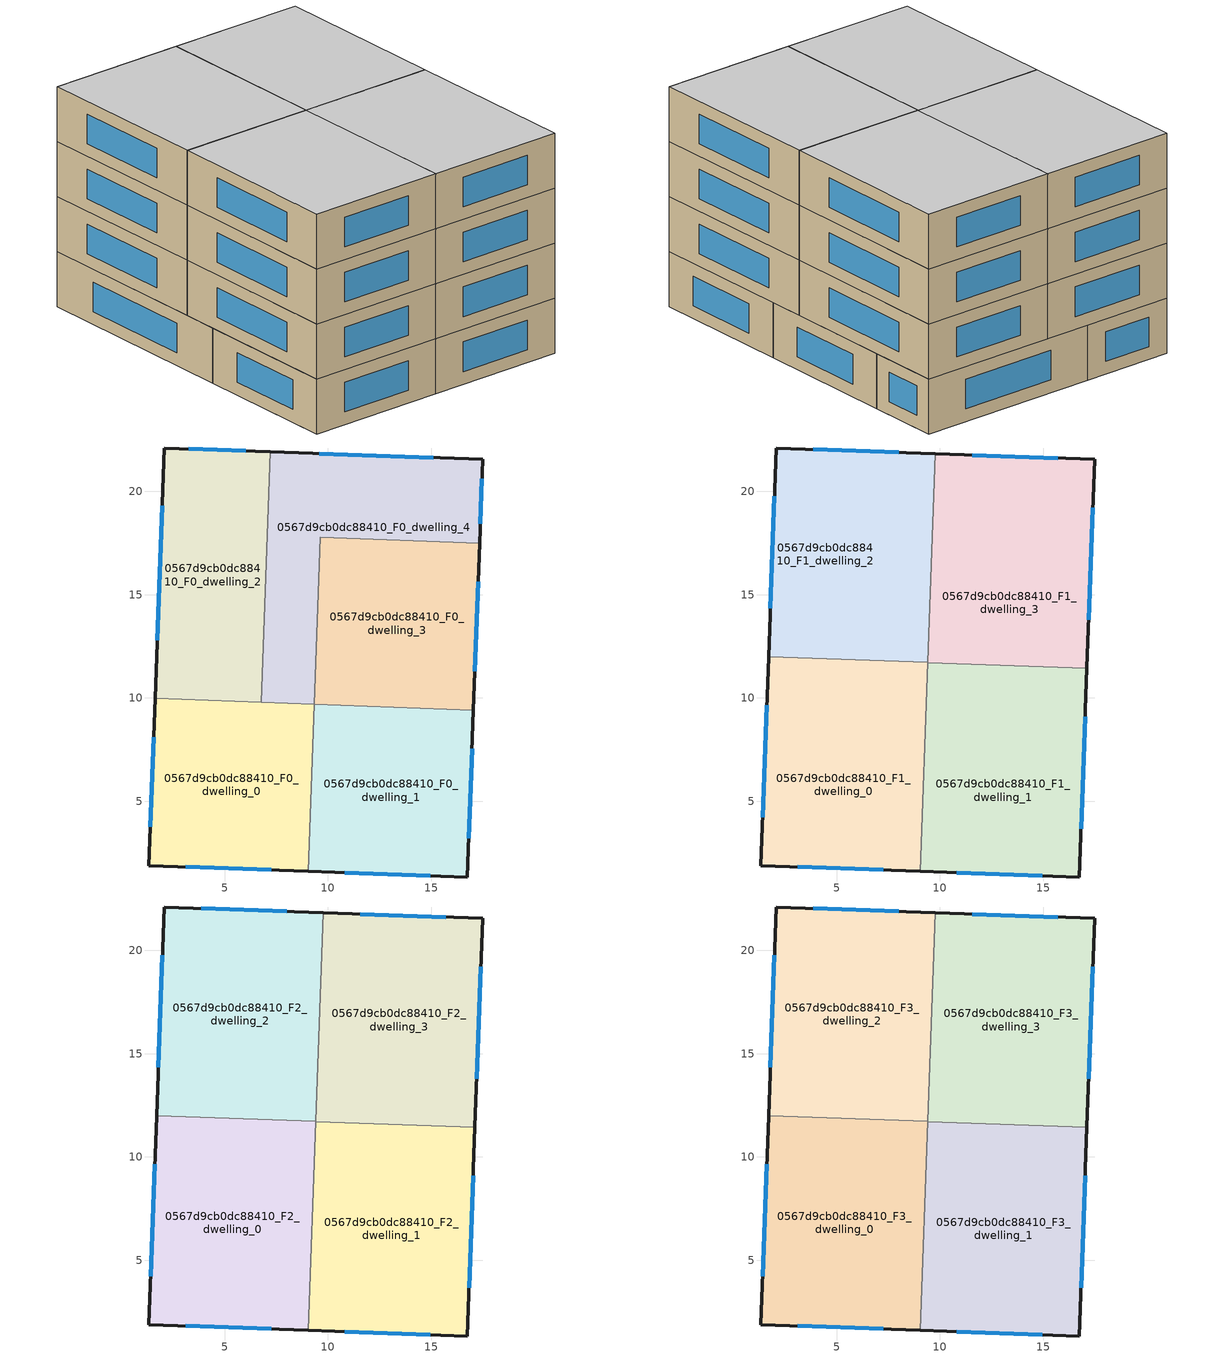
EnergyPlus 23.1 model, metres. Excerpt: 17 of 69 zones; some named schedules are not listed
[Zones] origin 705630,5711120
0567d9cb0dc88410_F0_dwelling_0
 floor ground (EU_floor_Construction): 9.33,9.7 9.04,1.61 1.33,1.89 1.63,9.98 z0
 wall outside (EU_wall_Construction): 1.63,9.98 1.33,1.89 9.04,1.61 z0:3
 wall to 0567d9cb0dc88410_F0_dwelling_1 (EU_wall_Construction): 9.04,1.61 9.33,9.7 z0:3
 wall to 0567d9cb0dc88410_F0_dwelling_2 (EU_wall_Construction): 6.77,9.79 1.63,9.98 z0:3
 wall to 0567d9cb0dc88410_F0_dwelling_4 (EU_wall_Construction): 9.34,9.7 6.77,9.79 z0:3
 window (EU_Window_Construction): 3.12,1.82 7.26,1.67 / 1.56,8.1 1.4,3.76 z0.69:2.31
0567d9cb0dc88410_F0_dwelling_1
 floor ground (EU_floor_Construction): 17.05,9.42 16.75,1.33 9.04,1.61 9.33,9.7 z0
 wall outside (EU_wall_Construction): 9.04,1.61 16.75,1.33 17.05,9.42 z0:3
 wall to 0567d9cb0dc88410_F0_dwelling_3 (EU_wall_Construction): 17.05,9.42 9.34,9.7 z0:3
 window (EU_Window_Construction): 10.82,1.54 14.97,1.39 / 16.82,3.2 16.98,7.54 z0.69:2.31
0567d9cb0dc88410_F0_dwelling_2
 floor ground (EU_floor_Construction): 7.21,21.92 6.77,9.79 1.63,9.98 2.07,22.11 z0
 wall outside (EU_wall_Construction): 7.21,21.92 2.07,22.11 1.63,9.98 z0:3
 wall to 0567d9cb0dc88410_F0_dwelling_4 (EU_wall_Construction): 6.77,9.79 7.21,21.92 z0:3
 window (EU_Window_Construction): 6.02,21.96 3.26,22.06 / 1.97,19.3 1.73,12.78 z0.69:2.31
0567d9cb0dc88410_F0_dwelling_3
 floor ground (EU_floor_Construction): 17.34,17.5 17.05,9.42 9.34,9.7 9.63,17.78 z0
 wall outside (EU_wall_Construction): 17.05,9.42 17.34,17.5 z0:3
 wall to 0567d9cb0dc88410_F0_dwelling_4 (EU_wall_Construction): 17.34,17.5 9.63,17.78 9.34,9.7 z0:3
 window (EU_Window_Construction): 17.12,11.29 17.27,15.63 z0.69:2.31
0567d9cb0dc88410_F0_dwelling_4
 floor ground (EU_floor_Construction): 17.49,21.55 17.34,17.5 9.63,17.78 9.34,9.7 6.77,9.79 7.21,21.92 z0
 wall outside (EU_wall_Construction): 17.34,17.5 17.49,21.55 7.21,21.92 z0:3
 window (EU_Window_Construction): 15.11,21.64 9.59,21.84 / 17.38,18.44 17.45,20.61 z0.69:2.31
0567d9cb0dc88410_F1_dwelling_0
 floor to 0567d9cb0dc88410_F0_dwelling_0 (EU_floor_Construction): 9.33,9.7 9.04,1.61 1.33,1.89 1.63,9.98 z3
 floor to 0567d9cb0dc88410_F0_dwelling_2 (EU_floor_Construction): 6.84,11.81 6.77,9.79 1.63,9.98 1.7,12 z3
 floor to 0567d9cb0dc88410_F0_dwelling_4 (EU_floor_Construction): 9.41,11.72 9.34,9.7 6.77,9.79 6.84,11.81 z3
 wall outside (EU_wall_Construction): 1.7,12 1.33,1.89 9.04,1.61 z3:6
 wall to 0567d9cb0dc88410_F1_dwelling_1 (EU_wall_Construction): 9.04,1.61 9.41,11.72 z3:6
 wall to 0567d9cb0dc88410_F1_dwelling_2 (EU_wall_Construction): 9.41,11.72 1.7,12 z3:6
 window (EU_Window_Construction): 3.12,1.82 7.26,1.67 / 1.61,9.66 1.42,4.23 z3.69:5.31
0567d9cb0dc88410_F1_dwelling_1
 floor to 0567d9cb0dc88410_F0_dwelling_1 (EU_floor_Construction): 17.05,9.42 16.75,1.33 9.04,1.61 9.34,9.7 z3
 floor to 0567d9cb0dc88410_F0_dwelling_3 (EU_floor_Construction): 17.12,11.44 17.05,9.42 9.34,9.7 9.41,11.72 z3
 wall outside (EU_wall_Construction): 9.04,1.61 16.75,1.33 17.12,11.44 z3:6
 wall to 0567d9cb0dc88410_F1_dwelling_3 (EU_wall_Construction): 17.12,11.44 9.41,11.72 z3:6
 window (EU_Window_Construction): 10.82,1.54 14.97,1.39 / 16.84,3.67 17.03,9.1 z3.69:5.31
0567d9cb0dc88410_F1_dwelling_2
 floor to 0567d9cb0dc88410_F0_dwelling_2 (EU_floor_Construction): 7.21,21.92 6.84,11.81 1.7,12 2.07,22.11 z3
 floor to 0567d9cb0dc88410_F0_dwelling_4 (EU_floor_Construction): 9.78,21.83 9.41,11.72 6.84,11.81 7.21,21.92 z3
 wall outside (EU_wall_Construction): 9.78,21.83 2.07,22.11 1.7,12 z3:6
 wall to 0567d9cb0dc88410_F1_dwelling_3 (EU_wall_Construction): 9.41,11.72 9.78,21.83 z3:6
 window (EU_Window_Construction): 8,21.89 3.85,22.04 / 1.98,19.77 1.79,14.34 z3.69:5.31
0567d9cb0dc88410_F1_dwelling_3
 floor to 0567d9cb0dc88410_F0_dwelling_3 (EU_floor_Construction): 17.34,17.5 17.12,11.44 9.41,11.72 9.63,17.78 z3
 floor to 0567d9cb0dc88410_F0_dwelling_4 (EU_floor_Construction): 17.49,21.55 17.34,17.5 9.63,17.78 9.78,21.83 z3
 wall outside (EU_wall_Construction): 17.12,11.44 17.49,21.55 9.78,21.83 z3:6
 window (EU_Window_Construction): 15.7,21.61 11.56,21.76 / 17.21,13.78 17.4,19.21 z3.69:5.31
0567d9cb0dc88410_F2_dwelling_0
 floor to 0567d9cb0dc88410_F1_dwelling_0 (EU_floor_Construction): 9.41,11.72 9.04,1.61 1.33,1.89 1.7,12 z6
 wall outside (EU_wall_Construction): 1.7,12 1.33,1.89 9.04,1.61 z6:9
 wall to 0567d9cb0dc88410_F2_dwelling_1 (EU_wall_Construction): 9.04,1.61 9.41,11.72 z6:9
 wall to 0567d9cb0dc88410_F2_dwelling_2 (EU_wall_Construction): 9.41,11.72 1.7,12 z6:9
 window (EU_Window_Construction): 3.12,1.82 7.26,1.67 / 1.61,9.66 1.42,4.23 z6.69:8.31
0567d9cb0dc88410_F2_dwelling_1
 floor to 0567d9cb0dc88410_F1_dwelling_1 (EU_floor_Construction): 17.12,11.44 16.75,1.33 9.04,1.61 9.41,11.72 z6
 wall outside (EU_wall_Construction): 9.04,1.61 16.75,1.33 17.12,11.44 z6:9
 wall to 0567d9cb0dc88410_F2_dwelling_3 (EU_wall_Construction): 17.12,11.44 9.41,11.72 z6:9
 window (EU_Window_Construction): 10.82,1.54 14.97,1.39 / 16.84,3.67 17.03,9.1 z6.69:8.31
0567d9cb0dc88410_F2_dwelling_2
 floor to 0567d9cb0dc88410_F1_dwelling_2 (EU_floor_Construction): 9.78,21.83 9.41,11.72 1.7,12 2.07,22.11 z6
 wall outside (EU_wall_Construction): 9.78,21.83 2.07,22.11 1.7,12 z6:9
 wall to 0567d9cb0dc88410_F2_dwelling_3 (EU_wall_Construction): 9.41,11.72 9.78,21.83 z6:9
 window (EU_Window_Construction): 8,21.89 3.85,22.04 / 1.98,19.77 1.79,14.34 z6.69:8.31
0567d9cb0dc88410_F2_dwelling_3
 floor to 0567d9cb0dc88410_F1_dwelling_3 (EU_floor_Construction): 17.49,21.55 17.12,11.44 9.41,11.72 9.78,21.83 z6
 wall outside (EU_wall_Construction): 17.12,11.44 17.49,21.55 9.78,21.83 z6:9
 window (EU_Window_Construction): 15.7,21.61 11.56,21.76 / 17.21,13.78 17.4,19.21 z6.69:8.31
0567d9cb0dc88410_F3_dwelling_0
 floor to 0567d9cb0dc88410_F2_dwelling_0 (EU_floor_Construction): 9.41,11.72 9.04,1.61 1.33,1.89 1.7,12 z9
 wall outside (EU_wall_Construction): 1.7,12 1.33,1.89 9.04,1.61 z9:12
 wall to 0567d9cb0dc88410_F3_dwelling_1 (EU_wall_Construction): 9.04,1.61 9.41,11.72 z9:12
 wall to 0567d9cb0dc88410_F3_dwelling_2 (EU_wall_Construction): 9.41,11.72 1.7,12 z9:12
 window (EU_Window_Construction): 3.12,1.82 7.26,1.67 / 1.61,9.66 1.42,4.23 z9.69:11.31
 ceiling to 0567d9cb0dc88410_F4_dwelling_0 (EU_floor_Construction): 9.04,1.61 9.41,11.72 1.7,12 1.33,1.89 z12
0567d9cb0dc88410_F3_dwelling_1
 floor to 0567d9cb0dc88410_F2_dwelling_1 (EU_floor_Construction): 17.12,11.44 16.75,1.33 9.04,1.61 9.41,11.72 z9
 wall outside (EU_wall_Construction): 9.04,1.61 16.75,1.33 17.12,11.44 z9:12
 wall to 0567d9cb0dc88410_F3_dwelling_3 (EU_wall_Construction): 17.12,11.44 9.41,11.72 z9:12
 window (EU_Window_Construction): 10.82,1.54 14.97,1.39 / 16.84,3.67 17.03,9.1 z9.69:11.31
 ceiling to 0567d9cb0dc88410_F4_dwelling_1 (EU_floor_Construction): 16.75,1.33 17.12,11.44 9.41,11.72 9.04,1.61 z12
0567d9cb0dc88410_F3_dwelling_2
 floor to 0567d9cb0dc88410_F2_dwelling_2 (EU_floor_Construction): 9.78,21.83 9.41,11.72 1.7,12 2.07,22.11 z9
 wall outside (EU_wall_Construction): 9.78,21.83 2.07,22.11 1.7,12 z9:12
 wall to 0567d9cb0dc88410_F3_dwelling_3 (EU_wall_Construction): 9.41,11.72 9.78,21.83 z9:12
 window (EU_Window_Construction): 8,21.89 3.85,22.04 / 1.98,19.77 1.79,14.34 z9.69:11.31
 ceiling to 0567d9cb0dc88410_F4_dwelling_2 (EU_floor_Construction): 9.41,11.72 9.78,21.83 2.07,22.11 1.7,12 z12
0567d9cb0dc88410_F3_dwelling_3
 floor to 0567d9cb0dc88410_F2_dwelling_3 (EU_floor_Construction): 17.49,21.55 17.12,11.44 9.41,11.72 9.78,21.83 z9
 wall outside (EU_wall_Construction): 17.12,11.44 17.49,21.55 9.78,21.83 z9:12
 window (EU_Window_Construction): 15.7,21.61 11.56,21.76 / 17.21,13.78 17.4,19.21 z9.69:11.31
 ceiling to 0567d9cb0dc88410_F4_dwelling_3 (EU_floor_Construction): 17.12,11.44 17.49,21.55 9.78,21.83 9.41,11.72 z12
[Building]
EU S2 Campaign: North Axis=0; Terrain=City; Solar Distribution=FullExterior
[Site:Location]
London: Latitude=51.5; Longitude=-0.5; Time Zone=0; Elevation=25
[SizingPeriod:WeatherFileDays]
AnnualSizingPeriod: Begin Month=1; Begin Day of Month=1; End Month=12; End Day of Month=31; Day of Week for Start Day=Monday; Use Weather File Daylight Saving Period=No; Use Weather File Rain and Snow Indicators=No
[MATERIAL]
EU_InternalMass_Material: Roughness=MediumRough; Thickness=0.1; Conductivity=1; Density=1800; Specific Heat=900; Thermal Absorptance=0.9; Solar Absorptance=0.7; Visible Absorptance=0.7
[MATERIAL:NOMASS] Roughness=MediumRough; Thermal Absorptance=0.9; Solar Absorptance=0.7; Visible Absorptance=0.7
Name | Thermal Resistance
EU_wall_NoMass | 0.635353
EU_floor_NoMass | 1.96382
[WINDOWMATERIAL:SIMPLEGLAZINGSYSTEM]
EU_Window_SimpleGlazing: UFactor=2.96269; Solar Heat Gain Coefficient=0.76; Visible Transmittance=0.76
[CONSTRUCTION]
EU_wall_Construction: EU_wall_NoMass
EU_floor_Construction: EU_floor_NoMass
EU_InternalMass_Construction: EU_InternalMass_Material
EU_Window_Construction: EU_Window_SimpleGlazing
[ZONE] Type=1; Multiplier=1; Ceiling Height=autocalculate; Floor Area=autocalculate; Part of Total Floor Area=Yes
Name | Volume
0567d9cb0dc88410_F0_dwelling_0; 0567d9cb0dc88410_F0_dwelling_4 | 187.334
0567d9cb0dc88410_F1_dwelling_0; 0567d9cb0dc88410_F2_dwelling_0; 0567d9cb0dc88410_F3_dwelling_0; 0567d9cb0dc88410_F1_dwelling_3; 0567d9cb0dc88410_F2_dwelling_3; 0567d9cb0dc88410_F3_dwelling_3 | 234.158
0567d9cb0dc88410_F0_dwelling_1; 0567d9cb0dc88410_F0_dwelling_3 | 187.336
0567d9cb0dc88410_F1_dwelling_1; 0567d9cb0dc88410_F2_dwelling_1; 0567d9cb0dc88410_F3_dwelling_1; 0567d9cb0dc88410_F1_dwelling_2; 0567d9cb0dc88410_F2_dwelling_2; 0567d9cb0dc88410_F3_dwelling_2 | 234.164
0567d9cb0dc88410_F0_dwelling_2 | 187.327
[INTERNALMASS] Construction=EU_InternalMass_Construction
Name | Zone or ZoneList | Surface Area
0567d9cb0dc88410_F0_dwelling_0_EU_InternalMass | 0567d9cb0dc88410_F0_dwelling_0 | 62.4426
0567d9cb0dc88410_F0_dwelling_1_EU_InternalMass | 0567d9cb0dc88410_F0_dwelling_1 | 62.4437
0567d9cb0dc88410_F0_dwelling_2_EU_InternalMass | 0567d9cb0dc88410_F0_dwelling_2 | 62.443
0567d9cb0dc88410_F0_dwelling_3_EU_InternalMass | 0567d9cb0dc88410_F0_dwelling_3 | 62.4453
0567d9cb0dc88410_F0_dwelling_4_EU_InternalMass | 0567d9cb0dc88410_F0_dwelling_4 | 62.4447
0567d9cb0dc88410_F1_dwelling_0_EU_InternalMass | 0567d9cb0dc88410_F1_dwelling_0 | 78.0555
0567d9cb0dc88410_F1_dwelling_1_EU_InternalMass | 0567d9cb0dc88410_F1_dwelling_1 | 78.055
0567d9cb0dc88410_F1_dwelling_2_EU_InternalMass | 0567d9cb0dc88410_F1_dwelling_2 | 78.055
0567d9cb0dc88410_F1_dwelling_3_EU_InternalMass | 0567d9cb0dc88410_F1_dwelling_3 | 78.0555
0567d9cb0dc88410_F2_dwelling_0_EU_InternalMass | 0567d9cb0dc88410_F2_dwelling_0 | 78.0555
0567d9cb0dc88410_F2_dwelling_1_EU_InternalMass | 0567d9cb0dc88410_F2_dwelling_1 | 78.055
0567d9cb0dc88410_F2_dwelling_2_EU_InternalMass | 0567d9cb0dc88410_F2_dwelling_2 | 78.055
0567d9cb0dc88410_F2_dwelling_3_EU_InternalMass | 0567d9cb0dc88410_F2_dwelling_3 | 78.0555
0567d9cb0dc88410_F3_dwelling_0_EU_InternalMass | 0567d9cb0dc88410_F3_dwelling_0 | 78.0555
0567d9cb0dc88410_F3_dwelling_1_EU_InternalMass | 0567d9cb0dc88410_F3_dwelling_1 | 78.055
0567d9cb0dc88410_F3_dwelling_2_EU_InternalMass | 0567d9cb0dc88410_F3_dwelling_2 | 78.055
0567d9cb0dc88410_F3_dwelling_3_EU_InternalMass | 0567d9cb0dc88410_F3_dwelling_3 | 78.0555
[OTHEREQUIPMENT] Fuel Type=Electricity; Design Level Calculation Method=Watts/Area; Power per Zone Floor Area=1; Fraction Latent=0; Fraction Radiant=0; Fraction Lost=0; Carbon Dioxide Generation Rate=0; EndUse Subcategory=EU_Step8_InternalGains
Name | Zone or ZoneList or Space or SpaceList | Schedule
EU_Step8_InternalGain_0567d9cb0dc88410_F0_dwelling_0_f000 | 0567d9cb0dc88410_F0_dwelling_0 | EU_Step8_GainSchedule_0567d9cb0dc88410_F0_dwelling_0_f000
EU_Step8_InternalGain_0567d9cb0dc88410_F0_dwelling_1_f000 | 0567d9cb0dc88410_F0_dwelling_1 | EU_Step8_GainSchedule_0567d9cb0dc88410_F0_dwelling_1_f000
EU_Step8_InternalGain_0567d9cb0dc88410_F0_dwelling_2_f000 | 0567d9cb0dc88410_F0_dwelling_2 | EU_Step8_GainSchedule_0567d9cb0dc88410_F0_dwelling_2_f000
EU_Step8_InternalGain_0567d9cb0dc88410_F0_dwelling_3_f000 | 0567d9cb0dc88410_F0_dwelling_3 | EU_Step8_GainSchedule_0567d9cb0dc88410_F0_dwelling_3_f000
EU_Step8_InternalGain_0567d9cb0dc88410_F0_dwelling_4_f000 | 0567d9cb0dc88410_F0_dwelling_4 | EU_Step8_GainSchedule_0567d9cb0dc88410_F0_dwelling_4_f000
EU_Step8_InternalGain_0567d9cb0dc88410_F1_dwelling_0_f000 | 0567d9cb0dc88410_F1_dwelling_0 | EU_Step8_GainSchedule_0567d9cb0dc88410_F1_dwelling_0_f000
EU_Step8_InternalGain_0567d9cb0dc88410_F1_dwelling_1_f000 | 0567d9cb0dc88410_F1_dwelling_1 | EU_Step8_GainSchedule_0567d9cb0dc88410_F1_dwelling_1_f000
EU_Step8_InternalGain_0567d9cb0dc88410_F1_dwelling_2_f000 | 0567d9cb0dc88410_F1_dwelling_2 | EU_Step8_GainSchedule_0567d9cb0dc88410_F1_dwelling_2_f000
EU_Step8_InternalGain_0567d9cb0dc88410_F1_dwelling_3_f000 | 0567d9cb0dc88410_F1_dwelling_3 | EU_Step8_GainSchedule_0567d9cb0dc88410_F1_dwelling_3_f000
EU_Step8_InternalGain_0567d9cb0dc88410_F2_dwelling_0_f000 | 0567d9cb0dc88410_F2_dwelling_0 | EU_Step8_GainSchedule_0567d9cb0dc88410_F2_dwelling_0_f000
EU_Step8_InternalGain_0567d9cb0dc88410_F2_dwelling_1_f000 | 0567d9cb0dc88410_F2_dwelling_1 | EU_Step8_GainSchedule_0567d9cb0dc88410_F2_dwelling_1_f000
EU_Step8_InternalGain_0567d9cb0dc88410_F2_dwelling_2_f000 | 0567d9cb0dc88410_F2_dwelling_2 | EU_Step8_GainSchedule_0567d9cb0dc88410_F2_dwelling_2_f000
EU_Step8_InternalGain_0567d9cb0dc88410_F2_dwelling_3_f000 | 0567d9cb0dc88410_F2_dwelling_3 | EU_Step8_GainSchedule_0567d9cb0dc88410_F2_dwelling_3_f000
EU_Step8_InternalGain_0567d9cb0dc88410_F3_dwelling_0_f000 | 0567d9cb0dc88410_F3_dwelling_0 | EU_Step8_GainSchedule_0567d9cb0dc88410_F3_dwelling_0_f000
EU_Step8_InternalGain_0567d9cb0dc88410_F3_dwelling_1_f000 | 0567d9cb0dc88410_F3_dwelling_1 | EU_Step8_GainSchedule_0567d9cb0dc88410_F3_dwelling_1_f000
EU_Step8_InternalGain_0567d9cb0dc88410_F3_dwelling_2_f000 | 0567d9cb0dc88410_F3_dwelling_2 | EU_Step8_GainSchedule_0567d9cb0dc88410_F3_dwelling_2_f000
EU_Step8_InternalGain_0567d9cb0dc88410_F3_dwelling_3_f000 | 0567d9cb0dc88410_F3_dwelling_3 | EU_Step8_GainSchedule_0567d9cb0dc88410_F3_dwelling_3_f000
[ZONEVENTILATION:DESIGNFLOWRATE] Schedule=EU_AlwaysOn; Design Flow Rate Calculation Method=AirChanges/Hour; Air Changes per Hour=0.555504; Ventilation Type=Natural; Fan Pressure Rise=0; Fan Total Efficiency=1; Constant Term Coefficient=1; Temperature Term Coefficient=0; Velocity Term Coefficient=0; Velocity Squared Term Coefficient=0; Minimum Indoor Temperature=-100; Maximum Indoor Temperature=100; Delta Temperature=-100; Minimum Outdoor Temperature=-100; Maximum Outdoor Temperature=100; Maximum Wind Speed=40
Name | Zone or ZoneList or Space or SpaceList
EU_ConstantAir_0567d9cb0dc88410_F0_dwelling_0 | 0567d9cb0dc88410_F0_dwelling_0
EU_ConstantAir_0567d9cb0dc88410_F0_dwelling_1 | 0567d9cb0dc88410_F0_dwelling_1
EU_ConstantAir_0567d9cb0dc88410_F0_dwelling_2 | 0567d9cb0dc88410_F0_dwelling_2
EU_ConstantAir_0567d9cb0dc88410_F0_dwelling_3 | 0567d9cb0dc88410_F0_dwelling_3
EU_ConstantAir_0567d9cb0dc88410_F0_dwelling_4 | 0567d9cb0dc88410_F0_dwelling_4
EU_ConstantAir_0567d9cb0dc88410_F1_dwelling_0 | 0567d9cb0dc88410_F1_dwelling_0
EU_ConstantAir_0567d9cb0dc88410_F1_dwelling_1 | 0567d9cb0dc88410_F1_dwelling_1
EU_ConstantAir_0567d9cb0dc88410_F1_dwelling_2 | 0567d9cb0dc88410_F1_dwelling_2
EU_ConstantAir_0567d9cb0dc88410_F1_dwelling_3 | 0567d9cb0dc88410_F1_dwelling_3
EU_ConstantAir_0567d9cb0dc88410_F2_dwelling_0 | 0567d9cb0dc88410_F2_dwelling_0
EU_ConstantAir_0567d9cb0dc88410_F2_dwelling_1 | 0567d9cb0dc88410_F2_dwelling_1
EU_ConstantAir_0567d9cb0dc88410_F2_dwelling_2 | 0567d9cb0dc88410_F2_dwelling_2
EU_ConstantAir_0567d9cb0dc88410_F2_dwelling_3 | 0567d9cb0dc88410_F2_dwelling_3
EU_ConstantAir_0567d9cb0dc88410_F3_dwelling_0 | 0567d9cb0dc88410_F3_dwelling_0
EU_ConstantAir_0567d9cb0dc88410_F3_dwelling_1 | 0567d9cb0dc88410_F3_dwelling_1
EU_ConstantAir_0567d9cb0dc88410_F3_dwelling_2 | 0567d9cb0dc88410_F3_dwelling_2
EU_ConstantAir_0567d9cb0dc88410_F3_dwelling_3 | 0567d9cb0dc88410_F3_dwelling_3
[HVACTEMPLATE:THERMOSTAT] Constant Heating Setpoint=20; Constant Cooling Setpoint=50
EU_HeatOnly_0567d9cb0dc88410_F0_dwelling_0; EU_HeatOnly_0567d9cb0dc88410_F0_dwelling_1; EU_HeatOnly_0567d9cb0dc88410_F0_dwelling_2; EU_HeatOnly_0567d9cb0dc88410_F0_dwelling_3; EU_HeatOnly_0567d9cb0dc88410_F0_dwelling_4; EU_HeatOnly_0567d9cb0dc88410_F1_dwelling_0; EU_HeatOnly_0567d9cb0dc88410_F1_dwelling_1; EU_HeatOnly_0567d9cb0dc88410_F1_dwelling_2; EU_HeatOnly_0567d9cb0dc88410_F1_dwelling_3; EU_HeatOnly_0567d9cb0dc88410_F2_dwelling_0; EU_HeatOnly_0567d9cb0dc88410_F2_dwelling_1; EU_HeatOnly_0567d9cb0dc88410_F2_dwelling_2; EU_HeatOnly_0567d9cb0dc88410_F2_dwelling_3; EU_HeatOnly_0567d9cb0dc88410_F3_dwelling_0; EU_HeatOnly_0567d9cb0dc88410_F3_dwelling_1; EU_HeatOnly_0567d9cb0dc88410_F3_dwelling_2; EU_HeatOnly_0567d9cb0dc88410_F3_dwelling_3; EU_HeatOnly_0567d9cb0dc88410_F4_dwelling_0; EU_HeatOnly_0567d9cb0dc88410_F4_dwelling_1; EU_HeatOnly_0567d9cb0dc88410_F4_dwelling_2; EU_HeatOnly_0567d9cb0dc88410_F4_dwelling_3; EU_HeatOnly_0567d9cb0dc88410_F5_dwelling_0; EU_HeatOnly_0567d9cb0dc88410_F5_dwelling_1; EU_HeatOnly_0567d9cb0dc88410_F5_dwelling_2; EU_HeatOnly_0567d9cb0dc88410_F5_dwelling_3; EU_HeatOnly_0567d9cb0dc88410_F6_dwelling_0; EU_HeatOnly_0567d9cb0dc88410_F6_dwelling_1; EU_HeatOnly_0567d9cb0dc88410_F6_dwelling_2; EU_HeatOnly_0567d9cb0dc88410_F6_dwelling_3
